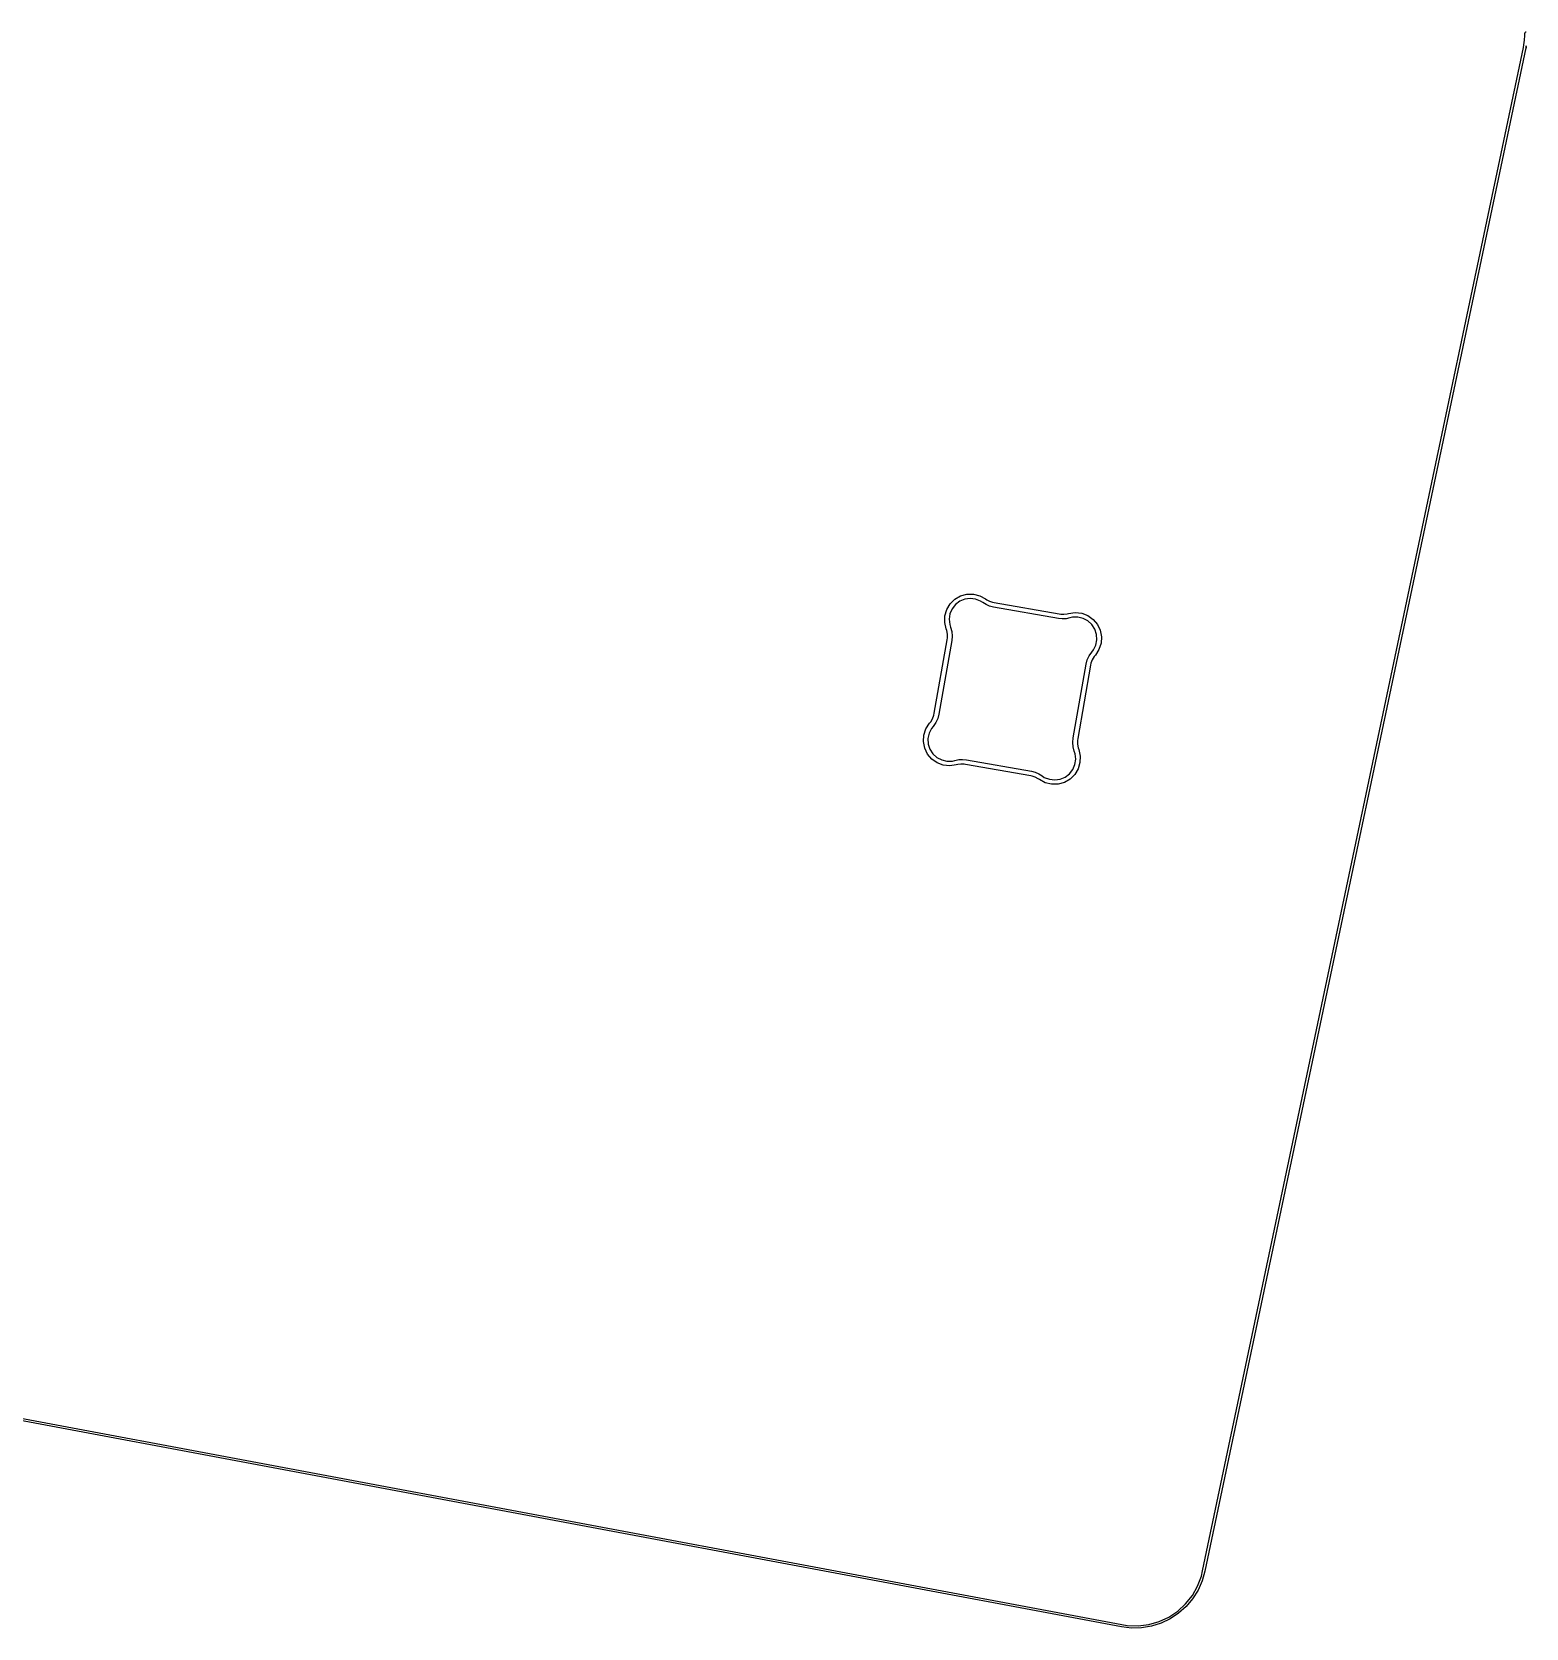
# Model space of a CAD drawing. Extents: x 9 to 292, y -476 to -359.
# Drawn here: x 118.69 to 150.49, y -476.43 to -442.47 of the extents above; entities that cross this region are included whole.
import ezdxf

# ---------------------------------------------------------------- set-up
doc = ezdxf.new("R2010")
doc.units = 0
doc.layers.add('BLACK', color=7, linetype='CONTINUOUS')

msp = doc.modelspace()

# ---------------------------------------------------------------- linework, layer by layer
at = {"layer": 'BLACK', "linetype": 'CONTINUOUS'}
for p, q in [((150.465031, -442.486459), (150.467412, -442.479135)), ((150.467412, -442.479135), (150.467482, -442.479084)), ((150.467482, -442.479084), (150.467509, -442.479003)), ((150.467509, -442.479003), (150.473696, -442.474568)), ((150.473696, -442.474568), (150.479912, -442.470053)), ((150.479912, -442.470053), (150.479998, -442.470053)), ((150.479998, -442.470053), (150.480068, -442.470003)), ((150.480068, -442.470003), (150.487718, -442.470053)), ((143.603066, -475.209512), (150.430952, -442.797908)), ((150.479884, -442.808191), (143.651992, -475.219819)), ((150.430952, -442.797908), (150.43095, -442.797883)), ((150.43095, -442.797883), (150.430957, -442.797884)), ((150.430957, -442.797884), (150.441479, -442.747918)), ((150.441479, -442.747918), (150.455569, -442.646771)), ((150.455569, -442.646771), (150.462633, -442.544891)), ((150.462633, -442.544891), (150.462637, -442.49383)), ((150.462637, -442.49383), (150.46265, -442.493788)), ((150.462638, -442.493666), (150.465031, -442.486459)), ((150.462647, -442.493666), (150.462638, -442.493666)), ((150.46265, -442.493788), (150.462647, -442.493666)), ((150.486788, -442.768677), (150.479884, -442.808184)), ((150.479884, -442.808184), (150.479884, -442.808191)), ((150.49536, -442.81805), (150.486788, -442.768677)), ((138.158702, -454.757864), (138.23028, -454.6378)), ((138.23028, -454.6378), (138.329812, -454.539656)), ((138.344617, -454.654212), (138.273484, -454.744924)), ((138.329812, -454.539656), (138.45087, -454.469771)), ((138.436319, -454.58436), (138.344617, -454.654212)), ((138.542669, -454.539879), (138.436319, -454.58436)), ((138.45087, -454.469771), (138.585634, -454.432659)), ((138.656796, -454.523644), (138.542669, -454.539879)), ((138.585634, -454.432659), (138.725402, -454.430717)), ((138.771331, -454.536701), (138.656796, -454.523644)), ((138.725402, -454.430717), (138.861146, -454.464069)), ((138.878875, -454.578209), (138.771331, -454.536701)), ((138.861146, -454.464069), (138.984099, -454.530563)), ((138.925626, -454.611686), (138.878875, -454.578209)), ((138.925713, -454.611804), (138.925626, -454.611686)), ((138.925736, -454.61181), (138.925713, -454.611803)), ((138.925713, -454.611803), (138.925713, -454.611804)), ((138.995841, -454.654636), (138.925736, -454.61181)), ((138.984099, -454.530563), (138.984075, -454.530594)), ((138.984075, -454.530594), (139.011451, -454.550268)), ((139.071563, -454.686551), (138.995841, -454.654636)), ((139.011451, -454.550268), (139.071455, -454.581022)), ((139.071455, -454.581022), (139.13537, -454.602497)), ((139.151194, -454.706833), (139.071563, -454.686551)), ((139.13537, -454.602497), (139.16857, -454.608354)), ((139.151196, -454.706832), (139.151194, -454.706833)), ((139.1512, -454.706834), (139.151196, -454.706832)), ((140.535528, -454.950928), (139.1512, -454.706834)), ((139.16857, -454.608354), (139.16857, -454.608355)), ((139.16857, -454.608355), (140.552888, -454.852447)), ((138.115796, -455.03182), (138.119701, -454.892094)), ((138.147235, -455.168008), (138.115796, -455.03182)), ((138.119701, -454.892094), (138.158702, -454.757864)), ((138.227514, -454.850638), (138.209677, -454.964526)), ((138.209677, -454.964526), (138.221125, -455.079233)), ((138.273484, -454.744924), (138.227514, -454.850638)), ((140.53553, -454.950927), (140.535528, -454.950928)), ((140.535529, -454.950945), (140.535532, -454.950929)), ((140.6173, -454.959124), (140.535529, -454.950945)), ((140.535532, -454.950929), (140.53553, -454.950927)), ((140.552888, -454.852447), (140.552889, -454.852447)), ((140.552889, -454.852447), (140.552893, -454.852448)), ((140.552893, -454.852448), (140.552973, -454.852479)), ((140.552973, -454.852479), (140.586088, -454.858317)), ((140.586088, -454.858317), (140.653493, -454.859996)), ((140.699377, -454.955028), (140.6173, -454.959124)), ((140.653493, -454.859996), (140.720396, -454.851614)), ((140.779917, -454.938749), (140.699377, -454.955028)), ((140.720396, -454.851614), (140.752849, -454.842484)), ((140.752849, -454.842484), (140.752853, -454.842482)), ((140.752853, -454.842482), (140.891113, -454.822058)), ((140.779919, -454.93875), (140.779917, -454.938749)), ((140.779923, -454.938748), (140.779919, -454.93875)), ((140.779927, -454.938748), (140.779923, -454.938748)), ((140.835423, -454.923249), (140.779927, -454.938747)), ((140.779927, -454.938747), (140.779927, -454.938748)), ((140.950657, -454.92103), (140.835423, -454.923249)), ((140.891113, -454.822058), (141.030057, -454.837145)), ((141.06273, -454.947931), (140.950657, -454.92103)), ((141.030057, -454.837145), (141.160711, -454.886769)), ((141.164402, -455.002214), (141.06273, -454.947931)), ((141.160711, -454.886769), (141.274637, -454.967726)), ((141.249108, -455.080373), (141.164402, -455.002214)), ((141.274637, -454.967726), (141.364476, -455.074786)), ((138.147236, -455.168017), (138.147235, -455.168008)), ((138.160996, -455.20532), (138.147236, -455.168017)), ((138.175072, -455.283585), (138.160996, -455.20532)), ((138.168332, -455.402268), (138.175206, -455.363106)), ((138.175206, -455.363106), (138.175072, -455.283585)), ((138.221125, -455.079233), (138.241027, -455.133326)), ((138.241027, -455.133326), (138.241027, -455.133327)), ((138.241027, -455.133327), (138.241028, -455.133329)), ((138.241028, -455.133329), (138.241027, -455.133329)), ((138.241027, -455.133329), (138.266489, -455.226745)), ((138.266489, -455.226745), (138.275173, -455.323178)), ((138.275173, -455.323178), (138.266826, -455.419474)), ((141.311376, -455.17736), (141.249108, -455.080373)), ((141.347186, -455.286912), (141.311376, -455.17736)), ((141.354223, -455.401953), (141.347186, -455.286912)), ((141.364476, -455.074786), (141.424427, -455.201036)), ((141.424427, -455.201036), (141.450618, -455.33832)), ((141.450618, -455.33832), (141.441357, -455.477774)), ((137.89244, -456.967034), (138.16835, -455.402275)), ((138.266829, -455.419644), (137.990919, -456.984407)), ((138.16835, -455.402271), (138.168332, -455.402268)), ((138.16835, -455.402273), (138.16835, -455.402271)), ((138.16835, -455.402275), (138.16835, -455.402273)), ((138.266826, -455.419474), (138.26683, -455.41964)), ((138.26683, -455.41964), (138.266829, -455.419642)), ((138.266829, -455.419642), (138.26683, -455.419643)), ((138.26683, -455.419643), (138.266829, -455.419644)), ((141.189075, -455.742077), (141.244915, -455.663066)), ((141.244855, -455.662922), (141.282053, -455.618907)), ((141.244944, -455.662997), (141.244855, -455.662922)), ((141.244915, -455.663066), (141.244943, -455.662998)), ((141.244943, -455.662998), (141.244943, -455.662997)), ((141.244943, -455.662997), (141.244944, -455.662997)), ((141.282053, -455.618907), (141.332034, -455.515053)), ((141.321224, -455.727687), (141.295532, -455.758034)), ((141.321445, -455.727103), (141.321211, -455.727676)), ((141.321211, -455.727676), (141.321224, -455.727687)), ((141.397241, -455.610389), (141.321445, -455.727103)), ((141.332034, -455.515053), (141.354223, -455.401953)), ((141.441357, -455.477774), (141.397241, -455.610389)), ((140.846862, -457.487985), (141.122772, -455.923222)), ((141.221251, -455.940592), (140.945342, -457.505347)), ((141.122772, -455.923222), (141.122773, -455.923218)), ((141.122773, -455.923216), (141.147922, -455.829718)), ((141.122773, -455.923218), (141.122773, -455.923216)), ((141.147922, -455.829718), (141.189075, -455.742077)), ((141.221252, -455.940592), (141.221251, -455.940592)), ((141.228194, -455.901441), (141.221252, -455.940592)), ((141.255528, -455.826763), (141.228194, -455.901441)), ((141.295532, -455.758034), (141.255528, -455.826763)), ((137.81817, -457.149614), (137.858167, -457.080875)), ((137.858167, -457.080875), (137.885497, -457.006191)), ((137.885497, -457.006191), (137.892438, -456.967037)), ((137.892438, -456.967037), (137.892439, -456.967037)), ((137.892439, -456.967037), (137.89244, -456.967034)), ((137.965772, -457.07791), (137.924629, -457.165553)), ((137.990917, -456.984412), (137.965772, -457.07791)), ((137.990919, -456.984407), (137.990917, -456.984412)), ((137.672196, -457.429801), (137.716325, -457.297163)), ((137.716325, -457.297163), (137.792466, -457.179934)), ((137.781522, -457.392514), (137.759325, -457.505636)), ((137.83152, -457.288641), (137.781522, -457.392514)), ((137.792466, -457.179934), (137.792483, -457.179948)), ((137.792483, -457.179948), (137.792514, -457.179928)), ((137.792514, -457.179928), (137.81817, -457.149614)), ((137.868692, -457.24466), (137.83152, -457.288641)), ((137.86874, -457.24463), (137.868692, -457.24466)), ((137.868745, -457.244634), (137.86874, -457.24463)), ((137.868748, -457.244625), (137.868745, -457.244634)), ((137.868754, -457.244622), (137.868748, -457.244625)), ((137.868763, -457.24463), (137.868754, -457.244622)), ((137.924629, -457.165553), (137.868763, -457.24463)), ((137.662931, -457.56928), (137.672196, -457.429801)), ((137.689127, -457.706589), (137.662931, -457.56928)), ((137.749093, -457.83286), (137.689127, -457.706589)), ((137.759325, -457.505636), (137.766364, -457.6207)), ((137.766364, -457.6207), (137.802182, -457.730274)), ((137.802182, -457.730274), (137.864467, -457.827279)), ((140.838515, -457.58445), (140.846863, -457.488053)), ((140.847202, -457.680882), (140.838515, -457.58445)), ((140.846861, -457.487988), (140.846862, -457.487985)), ((140.846862, -457.487988), (140.846861, -457.487988)), ((140.846863, -457.488053), (140.846862, -457.487988)), ((140.872661, -457.774292), (140.847202, -457.680882)), ((140.94535, -457.505352), (140.93848, -457.544516)), ((140.93848, -457.544516), (140.938617, -457.624039)), ((140.938617, -457.624039), (140.952696, -457.702307)), ((140.945342, -457.505347), (140.945343, -457.50535)), ((140.945343, -457.50535), (140.94535, -457.505352)), ((140.952696, -457.702307), (140.966455, -457.739612)), ((140.966455, -457.739612), (140.966455, -457.739626)), ((140.966455, -457.739626), (140.997886, -457.875803)), ((137.838954, -457.939935), (137.749093, -457.83286)), ((137.952907, -458.020898), (137.838954, -457.939935)), ((137.864467, -457.827279), (137.949195, -457.905448)), ((137.949195, -457.905448), (138.050893, -457.959733)), ((138.08359, -458.070519), (137.952907, -458.020898)), ((138.050893, -457.959733), (138.162992, -457.986627)), ((138.222561, -458.085592), (138.08359, -458.070519)), ((138.162992, -457.986627), (138.278249, -457.984393)), ((138.360843, -458.065143), (138.222561, -458.085592)), ((138.278249, -457.984393), (138.333763, -457.96888)), ((138.333763, -457.96888), (138.333765, -457.96888)), ((138.333765, -457.96888), (138.414316, -457.952601)), ((138.360844, -458.065142), (138.360843, -458.065144)), ((138.360843, -458.065144), (138.360843, -458.065143)), ((138.360845, -458.065143), (138.360844, -458.065142)), ((138.393294, -458.056015), (138.360845, -458.065144)), ((138.360845, -458.065144), (138.360845, -458.065143)), ((138.460189, -458.047638), (138.393294, -458.056015)), ((138.414316, -457.952601), (138.496398, -457.948515)), ((138.527586, -458.049331), (138.460189, -458.047638)), ((138.496398, -457.948515), (138.57803, -457.956701)), ((138.560781, -458.055192), (138.527586, -458.049331)), ((138.560784, -458.055177), (138.560781, -458.055192)), ((138.560789, -458.055176), (138.560784, -458.055177)), ((138.560797, -458.055179), (138.560789, -458.055176)), ((139.945125, -458.299273), (138.560797, -458.055179)), ((138.57803, -457.956701), (138.578161, -457.956699)), ((138.578161, -457.956699), (138.578173, -457.956701)), ((138.578173, -457.956701), (138.578174, -457.956701)), ((138.578174, -457.956701), (139.96249, -458.200793)), ((140.840194, -458.162675), (140.886163, -458.056969)), ((140.872662, -457.774299), (140.872661, -457.774292)), ((140.872661, -457.7743), (140.872662, -457.774299)), ((140.89256, -457.82839), (140.872661, -457.7743)), ((140.886163, -458.056969), (140.904002, -457.943089)), ((140.904002, -457.943089), (140.89256, -457.82839)), ((140.993976, -458.015521), (140.954973, -458.149742)), ((140.997886, -457.875803), (140.993976, -458.015521)), ((139.945126, -458.299272), (139.945125, -458.299273)), ((139.978322, -458.305128), (139.945126, -458.299272)), ((139.96249, -458.200793), (139.962491, -458.200793)), ((139.962491, -458.200793), (139.962497, -458.200793)), ((139.962497, -458.200793), (140.042128, -458.221075)), ((140.042236, -458.326603), (139.978322, -458.305128)), ((140.042128, -458.221075), (140.11785, -458.25299)), ((140.10224, -458.357358), (140.042236, -458.326603)), ((140.129616, -458.377034), (140.10224, -458.357358)), ((140.11785, -458.25299), (140.187959, -458.295819)), ((140.129619, -458.37703), (140.129616, -458.377034)), ((140.129639, -458.377036), (140.129619, -458.37703)), ((140.252567, -458.443514), (140.129639, -458.377036)), ((140.187959, -458.295819), (140.187976, -458.295824)), ((140.187976, -458.295824), (140.187977, -458.295824)), ((140.187977, -458.295824), (140.187978, -458.295825)), ((140.187978, -458.295825), (140.18798, -458.295822)), ((140.18798, -458.295822), (140.234839, -458.329376)), ((140.234839, -458.329376), (140.342377, -458.37088)), ((140.388302, -458.476863), (140.252567, -458.443514)), ((140.342377, -458.37088), (140.456904, -458.383936)), ((140.456904, -458.383936), (140.571024, -458.367702)), ((140.662818, -458.437812), (140.528062, -458.474921)), ((140.571024, -458.367702), (140.677366, -458.323226)), ((140.783869, -458.367933), (140.662818, -458.437812)), ((140.677366, -458.323226), (140.769064, -458.25338)), ((140.769064, -458.25338), (140.840194, -458.162675)), ((140.883397, -458.269797), (140.783869, -458.367933)), ((140.954973, -458.149742), (140.883397, -458.269797)), ((140.528062, -458.474921), (140.388302, -458.476863)), ((141.878705, -476.404342), (64.778759, -461.948101)), ((64.787976, -461.898957), (141.887919, -476.355198)), ((143.498233, -475.535435), (143.579386, -475.32146)), ((143.579386, -475.32146), (143.603066, -475.209513)), ((143.651992, -475.219821), (143.593117, -475.426085)), ((143.603066, -475.209513), (143.603066, -475.209512)), ((143.651992, -475.219819), (143.651992, -475.219821)), ((143.242545, -475.913399), (143.38505, -475.734335)), ((143.38505, -475.734335), (143.498233, -475.535435)), ((143.505884, -475.622048), (143.39202, -475.803834)), ((143.593117, -475.426085), (143.505884, -475.622048)), ((142.883832, -476.195458), (143.074129, -476.068342)), ((143.074129, -476.068342), (143.242545, -475.913399)), ((143.253777, -475.967846), (143.09389, -476.11084)), ((143.39202, -475.803834), (143.253777, -475.967846)), ((141.878706, -476.404342), (141.878705, -476.404341)), ((141.878705, -476.404341), (141.878705, -476.404342)), ((141.878705, -476.404346), (141.878706, -476.404342)), ((142.091792, -476.428943), (141.878705, -476.404346)), ((141.887919, -476.355198), (141.887938, -476.355205)), ((141.887938, -476.355205), (142.000399, -476.376195)), ((142.000399, -476.376195), (142.229141, -476.383166)), ((142.306222, -476.423401), (142.091792, -476.428943)), ((142.229141, -476.383166), (142.456222, -476.354776)), ((142.517754, -476.387828), (142.306222, -476.423401)), ((142.456222, -476.354776), (142.676206, -476.291703)), ((142.722202, -476.322929), (142.517754, -476.387828)), ((142.676206, -476.291703), (142.883832, -476.195458)), ((142.915522, -476.229986), (142.722202, -476.322929)), ((143.09389, -476.11084), (142.915522, -476.229986))]:
    msp.add_line(p, q, dxfattribs=at)

doc.saveas('drawing.dxf')
